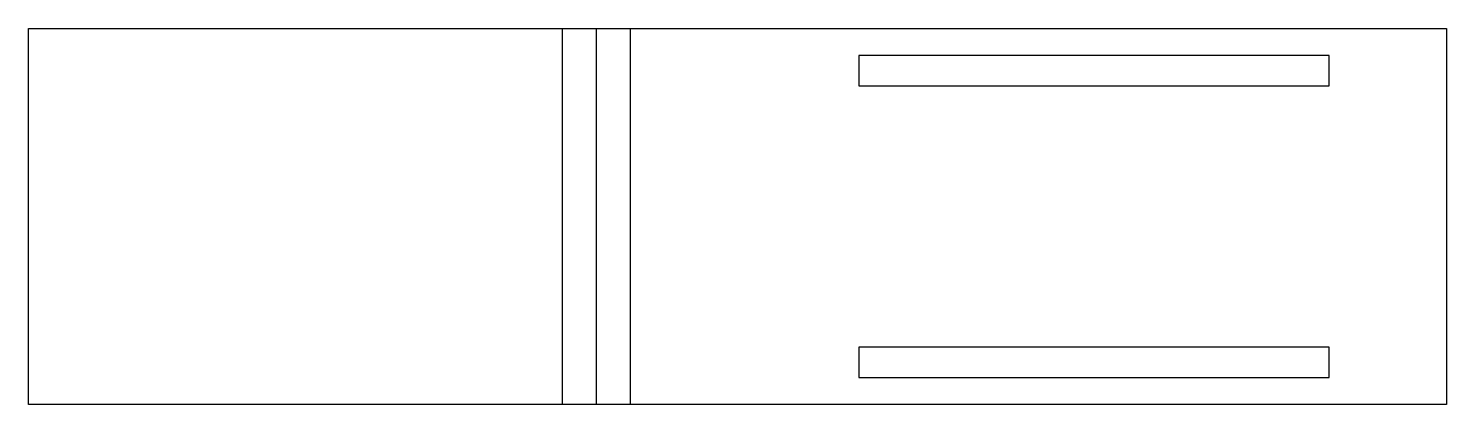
# Model space of a CAD drawing. Header units: millimetres. Extents: x 0 to 151, y 0 to 40.
import ezdxf

# ---------------------------------------------------------------- set-up
doc = ezdxf.new("R2010")
doc.units = ezdxf.units.MM

msp = doc.modelspace()

# ---------------------------------------------------------------- linework, layer by layer
at = {"layer": 'BEND'}
msp.add_line((60.42, 0), (60.42, 40), dxfattribs=at)
at = {"layer": 'BEND_EXTENT'}
for p, q in [((56.82, 0), (56.82, 40)), ((64.01, 40), (64.01, 0))]:
    msp.add_line(p, q, dxfattribs=at)
at = {"layer": 'INTERIOR_PROFILES'}
for points in [[(138.33, 37.1), (88.33, 37.1), (88.33, 33.9), (138.33, 33.9)], [(88.33, 6.1), (88.33, 2.9), (138.33, 2.9), (138.33, 6.1)]]:
    msp.add_lwpolyline(points, close=True, dxfattribs=at)
at = {"layer": 'OUTER_PROFILES'}
msp.add_lwpolyline([(0, 0), (0, 40), (150.83, 40), (150.83, 0)], close=True, dxfattribs=at)

doc.saveas('drawing.dxf')
